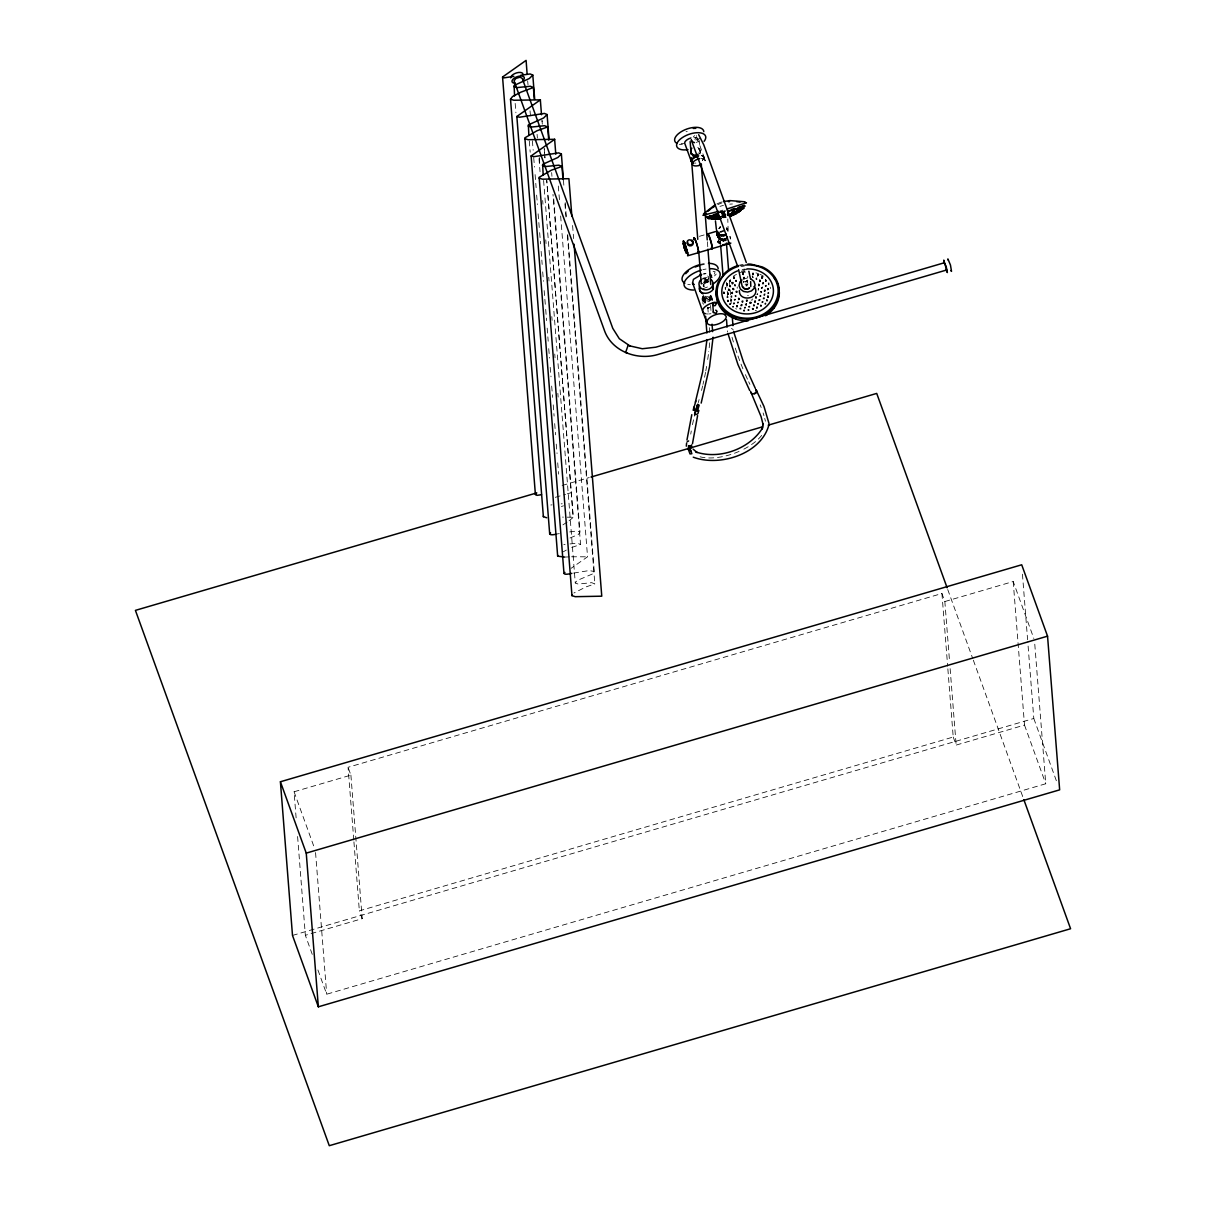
<?xml version="1.0" encoding="UTF-8"?>
<svg xmlns="http://www.w3.org/2000/svg" width="1206" height="1206" viewBox="0 0 1206 1206"><rect width="100%" height="100%" fill="white"/><g stroke="black" fill="none" stroke-linecap="round" stroke-linejoin="round"><path stroke-width="0.75" stroke-dasharray="5 3.75" d="M761.303 287.465C764.287 286.38 759.795 289.44 762.539 287.978M765.132 285.732C767.936 284.676 763.715 287.676 766.292 286.259M762.509 286.968L761.423 288.43M766.262 285.249L765.252 286.696M764.046 290.314L765.026 289.546L765.297 291.098L764.167 291.279L765.252 289.817L765.297 291.098M739.489 299.54C738.208 294.37 738.268 302.992 739.474 298.168M733.384 306.46C732.374 308.676 733.7 304.862 732.796 307.033M734.499 302.842C733.007 306.761 734.786 299.993 733.399 304.048M729.675 303.309L730.595 303.957L729.615 304.485M759.705 295.711C762.569 294.611 758.348 298.621 760.956 295.244M763.76 294.264C766.895 293.405 762.207 296.359 765.011 294.792M767.694 292.802C770.408 291.792 766.443 295.621 768.825 292.319M730.504 299.977C733.414 299.374 729.102 302.51 731.74 299.766M732.027 296.028C729.645 294.792 733.444 298.681 730.791 296.254M728.047 296.586C726.615 300.279 728.303 293.857 727.007 297.746M749.665 302.585C753.268 301.817 747.75 305.239 751.067 302.54M700.083 153.268L699.344 140.605M735.012 296.54C737.032 298.003 733.836 292.983 736.188 296.586M759.825 296.691L761.001 296.54M738.569 302.902C735.253 302.616 740.514 301.606 737.273 302.178M745.142 303.987C748.549 303.234 743.228 306.565 746.574 303.806M735.434 300.068C732.253 300.294 737.107 297.596 734.228 300.309M757.413 276.023L758.061 274.259L757.7 276.31M725.56 287.812L725.303 289.304L725.168 287.375M752.318 298.832L752.182 300.083L751.157 300.083M754.428 302.299C756.448 298.048 753.328 304.982 755.71 301.214M705.103 160.383C705.088 163.096 704.922 154.474 701.319 155.68M560.654 215.98L587.548 556.81L571.056 568.343M762.478 283.983C764.122 285.279 761.664 280.501 763.534 283.832L763.488 282.551M760.564 292.711C762.509 293.721 759.554 289.35 761.77 292.545M759.418 285.747C758.242 280.561 758.318 289.395 759.433 284.315M767.287 288.958C770.016 288.641 765.976 290.405 768.463 289.726M770.287 287.224L770.378 288.611M703.957 286.274L703.52 285.008M764.167 291.279L765.282 290.827M767.408 289.922L768.418 288.46L768.448 289.47M703.942 281.872A3.452 1.643 -19.9 0 0 705.812 279.551L705.872 279.445M763.895 295.244L764.981 293.782M767.815 293.767L768.855 293.329M704.274 286.5L703.701 284.918M728.469 294.309C727.52 289.229 727.339 297.4 728.484 292.937M767.378 297.52C768.358 292.621 768.328 300.867 767.302 296.133M730.64 300.957L731.771 300.761M728.439 300.324C729.434 302.344 725.741 298.892 728.454 301.319M723.344 215.241C722.077 212.708 722.696 216.854 722.047 213.372M723.555 217.291C722.394 214.954 724.459 219.582 723.796 217.201L722.002 216.598L722.364 217.321M726.705 284.495C729.163 285.4 725.288 282.581 727.67 283.877M758.408 274.712L757.594 275.375M743.213 301.982C739.7 302.043 745.278 299.601 741.886 302.028M553.72 198.794L579.95 532.042L578.533 534.364L569.805 538.102M567.709 234.507L594.241 571.508L592.824 573.815L576.875 580.629L575.277 582.995L578.111 584.066L591.724 582.679L594.844 583.93L585.995 586.915L573.935 593.005M742.61 274.697C743.092 270.25 743.635 277.606 743.62 273.506M743.182 301.003L741.75 301.018M724.851 214.879L724.731 213.161L723.6 213.281L725.183 215.949M756.991 278.104C754.745 276.973 758.137 280.681 755.83 278.435M743.273 277.606C746.363 277.184 741.524 279.943 744.464 277.681M746.288 301.138C748.805 299.555 745.836 303.58 746.243 299.857M747.66 278.028L747.795 276.189M714.48 274.109L715.052 271.651L713.138 271.576M745.263 304.862L746.589 304.771M697.822 147.313L700.234 150.313L699.148 153.644M761.604 277.109C765.101 275.149 760.7 280.199 761.936 278.42M761.725 278.089L761.695 276.671M749.951 307.108C746.499 306.686 752.047 305.781 748.64 306.384M747.75 282.174L746.71 280.757L747.826 280.274M742.142 305.766C738.75 306.731 742.926 302.962 741.961 304.485M744.705 309.957C742.971 313.726 745.006 307.048 743.574 311.133M745.61 308.073C742.052 307.56 747.78 306.806 744.268 307.319M742.127 304.786L740.831 304.982M756.509 296.857L755.363 297.611M749.077 309.414C747.358 313.198 749.363 306.49 747.961 310.605M722.349 216.583L722.047 217.487L722.409 216.613L723.796 217.201M756.584 298.093C754.157 299.148 756.81 297.445 756.554 297.113M762.735 276.958L761.83 277.47M720.992 231.266L724.158 230.843L720.374 231.703M729.63 281.194C730.896 276.521 730.293 283.516 729.811 281.571M731.816 282.46C735.147 281.149 731.077 285.325 732.117 283.817M731.936 283.44L731.967 282.053M734.439 285.822C736.414 287.269 733.595 282.355 735.6 285.973M729.736 286.832C731.545 283.154 728.816 289.199 730.806 286.033M733.851 289.953C733.58 284.797 732.193 292.711 733.987 288.686M732.826 289.546L732.856 288.144M729.298 290.812C728.726 285.852 728.153 293.571 729.419 289.485M728.334 290.405L728.364 289.033M723.404 217.532L724.912 217.261L724.173 215.919C721.113 217.984 727.128 215.331 723.721 215.874L722.123 216.311M763.112 302.495C760.006 302.812 764.83 299.872 761.981 302.796M732.781 292.38C731.138 296.179 733.082 289.289 731.65 293.435M753.629 273.596C751.835 271.651 754.655 276.777 752.499 273.415M722.228 213.326C725.409 217.246 720.751 216.04 723.148 214.502M752.092 276.129L753.011 277.41M765.433 280.892C767.936 280.365 763.88 282.068 765.9 279.31M760.428 280.425C758.574 278.556 761.483 283.576 759.252 280.289M737.092 292.681L736.037 292.199L737.213 292.138M736.58 280.41C735.102 284.088 736.972 277.124 735.554 281.405M745.956 284.918L747.207 284.51L746.137 285.189M758.77 304.274C755.438 304.033 760.745 301.922 757.564 304.5M763.081 301.575L761.845 301.832M761.74 291.55L760.428 291.731M702.51 279.189L703.43 278.465A3.558 1.703 -19.9 0 1 705.781 279.973L705.435 280.516A3.558 1.703 -19.9 0 1 703.701 281.752M758.378 288.385L758.137 289.425M763.504 282.837L762.358 283.018M719.243 243.687L719.198 241.818L717.284 242.27L718.037 241.396L720.148 243.295L719.243 243.687L717.992 240.989L720.329 244.321L719.243 243.687L718.324 237.718M747.223 284.842L746.197 286.078M760.353 306.294C761.544 302.51 759.961 306.852 761.333 306.354M730.565 281.601L730.655 280.41M764.303 298.907C760.88 297.822 766.579 297.927 763.051 298.123M732.901 283.847L733.007 282.641M735.585 285.008L734.303 284.737M764.272 297.927L763.172 299.088M768.403 296.344L767.257 296.54M759.931 299.661C758.242 303.52 760.413 296.405 758.785 300.807M737.198 288.294L737.243 286.938M737.213 291.46L735.916 291.143L737.198 291.159M720.736 212.497L724.052 211.97L724.489 214.321M725.183 214.382C720.751 219.16 726.751 212.196 724.625 215.889M754.519 304.922C752.122 303.264 755.891 307.59 753.253 305.058M757.489 307.048C756.192 311.058 756.825 304.244 757.036 307.47M758.74 303.354L757.428 303.52M737.62 306.806L736.655 307.017L736.353 305.555L737.409 305.344L737.62 306.806L737.59 305.57M733.414 278.119C735.012 274.094 733.625 281.872 733.519 276.762M734.258 278.692L734.439 277.38M752.619 274.41L752.74 273.023M723.314 213.703C726.238 213.959 720.766 213.281 723.917 211.985M749.906 306.294L748.775 307.349M757.82 294.038L756.72 294.43M759.388 281.284L759.524 279.898M753.358 308.54C751.052 306.867 754.7 311.284 752.107 308.63M725.364 214.216L722.228 216.191L722.605 217.306M725.032 215.784C722.861 217.608 727.715 217.366 724.957 217.562M738.554 302.193L737.409 303.158M737.605 305.842L736.353 305.827M743.409 278.435L744.494 278.661M755.258 310.545L756.418 310.666M746.861 281.586L747.494 280.094M723.555 293.39L724.474 292.289L723.645 291.656M724.309 293.555L724.474 292.289M741.042 309.158C737.816 308.027 743.047 307.47 739.911 309.173M741.027 308.178L739.775 308.193M735.419 299.359L734.092 299.329M751.097 303.505L749.8 303.58M768.885 284.872L768.931 282.837M769.006 283.877L768.418 284.706M745.579 307.274L744.388 308.299M723.253 216.959L724.007 215.995M725.273 214.08L724.791 215.738M702.359 160.534L704.063 157.097M739.474 298.545L738.087 298.485M723.359 216.824L724.489 216.613M724.912 217.261C723.856 216.16 724.806 214.774 723.645 216.99L722.801 214.668M703.791 295.47L702.329 297.565A4.96 4.327 -4.5 0 0 705.118 302.631M758.438 275.707L757.308 274.621M724.113 215.135L722.876 215.361M746.122 285.43L747.253 285.822M758.333 285.747L759.388 284.782M767.423 297.143L768.418 297.339L768.388 296.073L768.418 297.083M725.032 215.527L723.826 215.859L724.595 217.125M720.736 212.678L725.469 210.341M761.815 277.697L762.765 277.953M758.197 290.375L758.574 288.943M767.348 300.173L766.323 299.872L767.498 299.857M562.916 524.866L567.529 521.836M569.066 520.826L573.257 517.344L546.74 180.342L573.182 517.268L562.569 517.103M702.299 283.681L704.741 282.114L707.741 282.098M767.393 301.138L766.353 300.128M708.842 281.33L704.425 283.787L708.721 281.254M765.946 303.641L764.951 303.595L765.765 302.902M727.459 294.113L728.439 293.344M563.262 551.805L566.307 550.072M757.519 308.027L756.403 308.178M696.359 142.474L698.003 141.615M724.655 213.387L723.525 213.507M732.087 283.078L733.037 283.606M733.821 289.003L732.69 288.46M716.892 203.935L721.595 201.884M717.856 204.613L721.987 202.849M728.213 289.334L729.268 289.862M571.704 547.449L580.553 544.464L552.996 194.362M717.706 233.346L722.545 231.462M725.484 217.125L723.51 217.653L727.022 216.974M732.012 282.867L732.871 282.897M732.977 289.169L734.017 289.576M561.408 506.49L563.488 505.827M725.68 216.839L724.188 217.306M719.997 243.959L720.932 243.687M718.128 212.512L727.896 209.648M719.077 212.211L726.298 211.201M718.821 212.844L723.057 211.593M699.344 236.346L704.515 234.823M747.584 295.47L748.368 295.47M562.117 485.475L589.237 477.546M555.273 497.339L565.569 494.324M567.287 493.827L570.724 492.817M353.795 840.009L348.067 767.302L941.931 593.503L944.841 601.538L949.544 661.19M296.118 817.864L294.068 791.769L350.901 775.126L348.067 767.302M944.841 601.538L1013.206 581.533L1033.843 638.502M312.264 954.368L305.359 935.298L362.192 918.67L359.358 910.847L953.222 737.032L947.795 668.064M292.5 935.434L1033.798 718.475L1027.753 641.637M953.222 737.032L956.147 745.082L1024.512 725.077L1013.206 581.533M317.917 969.956L326.705 994.211L1045.753 783.764L1034.612 642.089M720.917 212.588L725.906 211.14M721.248 212.497L723.736 211.789M721.399 213.387L724.7 212.437M719.937 206.362L723.419 205.382M720.178 210.914L722.937 210.13M723.268 217.728L724.565 217.442L724.218 216.01M742.821 279.219L746.816 278.149M759.629 280.938L760.458 281.435M725.258 216.055L725.59 216.598M738.193 265.501L741.328 264.747A31.793 27.693 -4.5 0 1 744.554 264.265M752.846 274.064L753.66 274.591M686.078 131.725L687.239 131.469M739.926 272.496L744.449 271.546A26.622 23.185 -4.5 0 1 749.062 271.305M719.892 231.688L722.741 231.115M555.83 534.168L559.298 533.61M569.684 531.936L577.282 530.926L579.95 532.042M573.589 573.076L589.176 570.559L594.241 571.508M741.298 266.511L744.373 266.029M733.278 277.124L734.198 277.757M733.625 277.787L734.469 278.36M707.018 301.078L707.816 300.957M569.986 543.921L577.433 543.213L580.553 544.464M746.71 280.757L747.614 281.269M745.097 284.209L748.082 283.892M550.795 504.997L552.047 504.877M563.82 544.599L565.086 544.464M743.921 269.903L746.981 269.616M561.167 503.837L562.192 503.761M704.078 280.953L706.701 280.787M729.781 204.146L732.434 203.98M564.514 557.082L569.805 556.855M571.569 556.78L587.548 556.81M723.434 292.425L724.505 293.269M758.212 284.782L759.463 285.325M721.61 216.07L723.193 217.261M708.54 307.771L707.229 308.088A3.226 2.819 -4.5 0 0 709.791 307.334M731.514 292.47L732.811 293.36M735.705 308.51L736.474 309.098M707.259 307.922L707.711 307.967A3.09 2.683 -4.5 0 0 708.827 307.741M767.348 300.49L766.488 301.108M765.946 303.987L765.071 304.575L764.951 303.595M727.278 300.505L728.032 300.912M727.324 293.133L728.514 293.932M728.56 289.922L729.449 290.465M743.65 274.501L742.474 273.717M726.525 283.892L727.7 284.857M701.606 155.664L702.947 156.026L701.606 155.664A6.648 3.166 -19.9 0 1 702.616 160.157M726.962 228.431L726.615 228.311A4.884 4.251 -4.5 0 1 727.369 230.648M765.297 279.913L765.931 281.375M722.952 216.507L722.213 216.1M729.66 304.108L730.625 304.651L730.595 303.656M729.69 280.621L730.685 281.36M718.037 241.396L719.138 241.924M742.007 305.51L740.966 305.947M731.379 328.454L732.675 329.178A3.03 2.653 -14.8 0 1 733.233 330.067L733.263 330.188M724.113 216.537L723.992 215.768L724.821 216.311M705.284 278.661L706.942 279.611M721.685 215.964L722.59 216.507M755.74 302.178L754.278 301.259M699.209 153.373L699.993 154.021A4.809 4.191 -4.5 0 0 698.741 152.77M720.027 243.853L718.414 241.321L719.53 243.898M760.202 305.314L761.483 306.007L761.453 305.088M758.363 289.365L758.559 288.641L758.589 289.636M698.38 148.564L700.128 150.644M722.62 214.924L722.093 213.929M758.649 299.827L759.961 300.596L759.916 299.389M747.826 309.641L749.092 310.53M743.454 310.153L744.705 311.088M733.263 303.068L734.529 303.837M737.62 306.58L736.489 306.791M726.886 296.766L728.062 297.581M734.876 295.56L736.157 295.289M732.057 297.023L730.926 297.234M739.504 299.178L738.223 299.465M735.434 280.425L736.61 281.39M724.173 214.743L723.6 213.281M1033.798 718.475L1056.501 781.141M1024.512 725.077L1045.753 783.764M947.735 589.523L972.684 658.416M973.332 660.195L1023.231 797.995M696.902 137.348L703.927 156.735M294.068 791.769L314.148 847.215M722.017 214.457L722.258 215.211M746.152 300.173L747.554 299.932L747.614 301.033M723.314 216.13L723.751 217.562M723.299 215.105L723.751 216.598M723.977 213.085L724.444 214.638M723.585 212.377L724.022 213.914M723.69 215.392L724.293 217.593M723.6 215.904L723.178 214.306M722.861 214.216L723.208 215.768M724.459 213.025L724.67 213.809M730.504 238.426L729.962 236.316L730.64 241.396M724.731 213.161L725.123 214.758M723.163 212.407L723.344 213.176M729.6 285.747L730.836 286.998M743.695 281.918L743.197 281.164L743.273 282.204M757.006 279.279L755.951 279.4M735.931 291.445L736.037 292.199M718.429 240.853L718.655 242.587M738.343 298.802L738.479 299.766M759.343 280.727L759.463 281.676M752.574 273.852L752.695 274.802M733.384 277.561L733.504 278.526M765.448 280.305L765.569 281.254M727.384 330.851L727.504 331.876M742.549 273.28L742.685 274.305L742.926 273.023M731.71 292.741L731.816 293.691M749.891 301.997L750.011 303.007M719.922 240.823L720.329 244.321M755.469 296.631L755.589 297.641M765.493 279.506L765.599 280.516M723.54 212.09L723.645 213.085M726.796 284.254L726.901 285.204M727.625 293.48L727.731 294.43M727.58 300.822L727.67 301.786M768.508 282.958L768.614 283.983M754.85 300.611L754.956 301.636M759.72 280.953L759.81 281.887M752.936 274.094L753.026 275.028M747.223 281.315L747.313 282.249M743.755 278.149L743.846 279.083M742.233 301.606L742.323 302.555M757.624 274.29L757.715 275.33M733.761 277.817L733.851 278.752M767.679 288.204L767.77 289.244M758.619 283.983L758.725 285.008M754.534 305.902L753.373 306.023M767.649 295.832L767.74 296.872M723.826 292.666L723.917 293.601M762.071 276.415L762.162 277.455M732.449 283.048L732.524 283.998M730.112 280.802L730.188 281.737M1022.447 574.162L1027.602 639.753M950.132 668.652L956.147 745.082M941.931 593.503L947.66 666.194M757.308 293.586L757.383 294.52M732.163 292.922L732.238 293.872M729.449 281.088L731.349 305.224M726.555 282.34L728.032 301.063M720.072 238.019L720.51 243.597M712.068 298.455L712.249 300.716M707.379 241.773L707.816 247.351M711.63 298.003L711.736 299.314A4.522 3.935 -4.5 0 0 705.163 296.42A4.522 3.935 -4.5 0 0 704.214 302.872M710.967 297.776L710.831 295.983A3.889 3.377 -4.5 0 1 706.776 299.842A3.889 3.377 -4.5 0 1 703.188 295.772M710.56 305.48L711.148 312.957M707.771 307.138L708.359 314.6M709.384 327.64L709.821 333.233M703.173 284.45L703.354 286.742M703.128 296.947L703.264 298.741M702.661 299.133L702.766 300.46M702.148 298.802L702.359 301.44M572.594 225.492L573.619 238.592M563.443 180.207L564.031 187.699M565.207 202.683L566.383 217.653M564.936 203.874L565.961 216.974M567.438 235.698L594.844 583.93M558.303 186.026L559.554 201.085M551.655 172.579L551.956 176.317M544.961 157.88L544.223 148.519L544.901 157.805M543.605 180.463L575.277 582.995M539.278 157.458L539.73 163.066M542.67 200.513L542.971 204.266M545.76 239.828L546.062 243.582M548.715 277.274L549.001 281.028M551.805 316.59L552.107 320.344M554.76 354.036L555.046 357.775M557.85 393.352L558.137 397.106M537.092 134.303L537.379 138.057M539.007 158.649L540.032 171.749M527.655 80.892L528.017 84.722M530.022 110.846L530.534 116.545M532.374 140.801L533.173 150.237M533.7 157.654L534.499 167.091M535.102 174.584L536.127 187.684M536.64 195.101L537.454 204.538M538.117 213.824L539.519 230.753M539.67 232.622L540.544 243.853M541.132 251.345L542.172 264.446M542.685 271.863L543.499 281.3M544.162 290.586L545.549 307.515M545.7 309.384L546.589 320.615M547.177 328.107L548.202 341.208M548.73 348.624L549.529 358.061M550.207 367.348L551.006 376.785M551.67 386.071L552.634 397.377M553.222 404.869L554.097 416.1M554.685 423.592L555.574 434.823M556.237 444.11L557.051 453.546M557.715 462.833L558.664 474.139M529.313 141.012L530.203 152.242M515.173 103.414L515.912 112.776M350.901 775.126L362.192 918.67M353.931 841.878L359.358 910.847M315.55 852.552L326.705 994.211M297.596 836.512L305.359 935.298M728.786 288.897L728.861 289.937M746.137 304.394L746.197 305.344M727.233 284.375L727.293 285.309M728.077 293.555L728.138 294.505M759.011 285.098L759.071 286.048M738.811 298.952L738.871 299.887M733.957 276.702L734.032 277.727M759.961 279.777L760.036 280.832M753.177 272.918L753.253 273.958M752.544 276.023L752.604 277.063M743.996 276.973L744.072 278.013M755.921 296.51L755.996 297.535M752.258 309.625L753.388 309.52L753.343 308.299M750.72 301.892L750.78 302.932M758.061 274.259L758.122 275.3M733.082 306.158L733.127 307.183M768.101 295.817L768.147 296.842M759.117 283.968L759.162 285.008M744.208 278.058L744.253 279.008M743.378 273.129L743.424 274.154M746.393 303.475L746.439 304.485M710.907 295.425L710.033 299.239L708.239 300.354L704.214 299.374L702.992 295.983M766.262 280.244L766.307 281.194M762.509 276.476L762.554 277.501M729.223 289.078L729.253 290.103M732.585 291.958L732.645 293.736M755.619 300.822L755.649 301.847M743.544 273.943L743.574 274.893M734.333 276.958L734.364 277.968M744.373 277.244L744.419 278.269M727.595 284.149L727.625 285.113M728.394 300.701L728.424 301.666M752.996 276.717L753.026 277.712M725.545 288.098L725.575 289.063M751.037 302.178L751.052 303.173M746.484 304.138L746.514 305.103M728.168 231.235L727.791 218.979M704.907 302.902A3.241 2.819 -4.5 0 1 705.676 298.53A3.241 2.819 -4.5 0 1 710.379 300.053A3.889 3.377 -4.5 0 0 709.716 295.696M690.752 434.115A616.04 294.053 -19.9 0 1 691.264 430.979M692.47 424.693A616.04 294.053 -19.9 0 1 694.686 415.15M709.671 342.79A992.674 473.852 -19.9 0 1 708.751 351.579M708.389 354.534A992.674 473.852 -19.9 0 1 707.545 360.458M706.595 366.398A992.674 473.852 -19.9 0 1 705.796 370.875M705.525 372.368A992.674 473.852 -19.9 0 1 702.992 384.397M702.631 385.905A992.674 473.852 -19.9 0 1 701.53 390.442M699.118 399.578A992.674 473.852 -19.9 0 1 698.259 402.623M763.096 412.934A477.621 227.979 -19.9 0 1 763.941 415.663M764.725 418.422A477.621 227.979 -19.9 0 1 765.418 421.211M760.127 404.869A477.621 227.979 -19.9 0 1 761.182 407.522M761.695 435.381A40.28 19.236 -19.9 0 1 749.589 445.858M748.202 446.717A40.28 19.236 -19.9 0 1 740.665 450.697M739.082 451.406A40.28 19.236 -19.9 0 1 698.123 456.185M749.936 384.337A1191.965 568.976 -19.9 0 1 748.685 381.759M747.479 379.181A1191.965 568.976 -19.9 0 1 743.996 371.388M742.896 368.765A1191.965 568.976 -19.9 0 1 737.333 354.172M736.866 352.83A1191.965 568.976 -19.9 0 1 734.228 344.735M733.399 342.007A1191.965 568.976 -19.9 0 1 731.831 336.534M710.937 313.681A10.357 4.945 -19.9 0 1 708.676 313.967M707.832 313.982A10.357 4.945 -19.9 0 1 705.314 313.65M703.008 278.857A3.452 1.643 -19.9 0 1 705.812 279.551M704.394 279.325A4.93 2.352 -19.9 0 1 707.756 280.908A4.93 2.352 -19.9 0 1 703.957 284.239M716.198 274.064A19.04 9.09 -19.9 0 1 714.495 275.918M708.465 280.199A19.04 9.09 -19.9 0 1 705.51 281.646M690.314 284.706A19.04 9.09 -19.9 0 1 687.797 284.375M699.344 264.702A19.04 9.09 -19.9 0 1 707.093 263.33M707.47 286.968A18.964 9.045 -19.9 0 1 702.812 288.656M702.917 269.677A18.964 9.045 -19.9 0 1 706.068 269.044M707.681 275.993A6.95 3.317 -19.9 0 1 705.616 281.345M709.656 301.183A2.698 2.352 -4.5 0 0 709.897 299.585L707.997 299.917L709.761 299.194A2.698 2.352 -4.5 0 0 706.686 297.852L707.5 299.194L706.234 297.988A2.698 2.352 -4.5 0 0 704.636 300.686L706.173 300.249L704.771 301.078A2.698 2.352 -4.5 0 0 705.284 301.756M705.359 302.42A3.211 2.804 -4.5 0 1 705.842 297.656A3.211 2.804 -4.5 0 1 710.485 300.113M702.887 278.345A7.01 6.105 -4.5 0 1 707.123 277.727M704.078 282.671A7.01 6.105 -4.5 0 1 708.148 282.475M710.168 295.591A4.522 3.935 -4.5 0 1 710.997 300.55M705.329 302.224A4.522 3.935 -4.5 0 1 704.093 295.726M709.746 300.701A3.889 3.377 -4.5 0 1 708.284 301.47M705.555 301.394A3.889 3.377 -4.5 0 1 705.239 295.334M705.178 303.158A3.98 3.467 -4.5 0 1 703.324 300.776L704.183 297.957A4.01 3.497 -4.5 0 1 711.223 299.51M708.751 278.857A17.155 8.186 -19.9 0 1 704.907 280.817M699.435 265.516A17.155 8.186 -19.9 0 1 707.59 264.25M701.952 155.604A6.754 3.226 -19.9 0 1 702.329 160.398M696.375 137.032A6.754 3.226 -19.9 0 1 694.671 139.248M696.269 135.585A6.754 3.226 -19.9 0 1 696.48 136.263M698.47 148.685A4.884 4.251 -4.5 0 1 700.219 153.509M698.153 138.388A13.492 6.437 -19.9 0 1 695.666 140.032M683.727 143.529A13.492 6.437 -19.9 0 1 681.104 143.378M694.55 135.524A5.94 2.834 -19.9 0 1 693.405 136.821M699.962 138.238A15.361 7.326 -19.9 0 1 697.023 140.303M682.37 144.584A15.361 7.326 -19.9 0 1 679.249 144.268M693.963 137.469A6.799 3.241 -19.9 0 1 697.324 140.695M743.605 282.249A4.522 3.935 -4.5 0 1 746.921 281.269M745.308 282.038A4.146 3.603 -4.5 0 1 747.509 281.948M700.972 158.468A6.708 3.211 -19.9 0 1 704.033 162.689M695.907 163.051A6.648 3.166 -19.9 0 1 694.535 163.112M719.243 227.708A4.884 4.251 -4.5 0 1 720.389 227.014M718.927 228.673A4.884 4.251 -4.5 0 1 720.268 227.723M726.811 229.321A4.884 4.251 -4.5 0 1 727.399 230.904M718.776 228.643A5.095 4.432 -4.5 0 1 720.178 227.678M726.314 228.477A5.095 4.432 -4.5 0 1 727.625 230.994M721.278 231.974A3.241 2.819 -4.5 0 1 722.394 231.658M703.656 304.259A4.96 4.327 -4.5 0 1 702.585 302.661M702.525 300.234A4.96 4.327 -4.5 0 1 706.52 297.008L710.485 297.882A4.96 4.327 -4.5 0 1 712.053 299.887M710.289 295.259A4.96 4.327 -4.5 0 1 711.887 299.691M740.167 265.908A30.527 26.607 -4.5 0 1 745.474 265.064M741.298 271.169A26.261 22.884 -4.5 0 1 744.328 270.611M733.73 275.842A25.839 22.507 -4.5 0 1 736.459 274.44M742.414 272.526A25.839 22.507 -4.5 0 1 745.519 272.059M755.951 272.903A25.839 22.507 -4.5 0 1 758.544 273.747M759.795 274.244A25.839 22.507 -4.5 0 1 763.323 276.129M742.172 269.511A25.839 22.507 -4.5 0 1 745.278 269.044M719.605 227.075A7.779 6.814 -4.3 0 1 720.766 226.638M726.479 227.557A5.397 4.703 -4.5 0 1 727.806 229.261M705.887 273.641L703.611 273.943L705.887 273.641M542.308 124.173L542.022 120.434L542.248 124.097"/><path stroke-width="1.5" d="M742.519 208.578C743.152 210.341 740.846 205.623 741.63 209.377M716.786 230.316L717.811 234.266L719.681 235.562L726.042 234.808M708.902 217.668C709.535 215.527 710.485 219.778 707.937 218.346C706.806 214.608 711.058 219.552 707.937 218.346M740.891 210.13L739.414 211.231L740.695 209.331M750.78 286.44L750.645 281.616M739.971 210.824C740.077 206.98 740.514 212.181 739.73 210.146M716.937 218.361L716.635 217.623C716.078 219.718 719.364 219.402 717.736 217.562L716.937 218.361L716.967 217.593L717.419 219.04L718.535 218.949L717.51 217.547M720.329 217.472C719.545 218.934 720.434 218.18 719.846 217.321M709.912 218.045L710.168 216.462M737.74 210.749C738.841 212.558 737.258 214.065 737.228 209.934M717.374 233.255L717.781 236.527L720.917 239.512M546.695 517.766L543.378 516.696L510.515 99.194L512.505 96.57L520.856 92.184L533.399 87.495L534.288 98.741M564.514 557.082L557.669 556.162L524.866 137.846L536.941 130.776L547.69 126.962L548.73 140.077M574.071 244.215L601.764 596.186L575.262 596.684L571.961 595.628L539.157 177.312L551.232 170.242L561.981 166.428L563.021 179.528M543.378 516.696L543.439 515.897M557.669 556.162L557.73 555.348M571.961 595.628L572.021 594.814M706.972 339.579L702.616 371.961L695.365 402.141M713.063 337.213L709.535 366.79L701.168 403.106M718.429 236.497L716.982 235.034L717.751 234.612L718.324 237.718L716.907 234.22M730.61 214.608L731.092 213.658L731.047 215.482L731.349 214.382M699.374 286.259L699.842 291.098C703.294 294.957 710.485 293.36 713.213 289.334L712.806 285.385M683.335 241.939L685.008 250.2M686.32 446.175L686.606 443.099M691.671 447.893L691.475 444.908M692.47 443.763L697.596 415.618M735.178 212.542C736.323 213.206 734.635 215.527 736.233 211.954L736.323 212.512M686.968 439.994L691.792 414.698M947.765 259.787L947.901 258.913L950.464 265.064L951.519 271.365L950.901 270.566M727.881 214.593L728.017 213.779M711.992 217.623L713.379 218.557L712.233 218.392L711.661 216.236L711.434 217.683L712.656 217.804L711.525 217.593M762.192 428.944L763.036 423.803L763.157 424.829L761.092 416.658L750.645 391.513M769.066 424.256C761.77 453.878 719.876 467.114 693.254 457.18M520.811 75.239L530.143 73.958L532.796 75.073L529.328 78.526L514.088 85.445L514.585 95.922M510.515 99.194L513.831 100.249L540.394 99.842L516.846 116.485L519.5 117.223L544.434 113.424L547.087 114.54L543.62 117.992L528.364 124.911L528.876 135.389M524.806 138.66L528.122 139.715L554.685 139.308L531.122 155.951L533.791 156.69L558.725 152.876L561.378 154.006L557.911 157.458L542.655 164.363L543.167 174.855M734.846 214.246L734.967 213.311M683.32 241.366L684.616 242.677L687.887 253.984M739.233 209.663C738.087 212.226 739.278 206.12 737.997 209.633M733.429 210.613L734.168 210.387M719.937 238.2L721.866 239.346L719.726 239.09L719.937 238.2L723.268 240.657L726.057 240.296M697.385 406.437L696.48 409.648L693.164 410.281L695.892 400.935M716.168 218.708L714.796 217.969L715.233 218.799L715.972 218.03M727.112 238.019L727.459 236.949M729.932 215.422L728.937 214.924M734.982 212.573L734.635 213.522L734.635 212.753M687.978 254.783L687.586 255.793L698.5 252.672M736.278 212.769L735.042 213.583L735.027 211.668M732.63 213.402C735.132 211.924 731.921 216.477 734.439 214.08M693.556 408.246L694.068 407.055L693.676 409.256L695.515 411.05L694.596 414.261L696.45 414.457L697.927 413.643L698.832 410.432L697.354 411.246L699.179 405.126L697.339 404.93L695.515 411.05L693.676 409.256M541.539 494.701L536.971 495.349L535.404 494.52L502.555 77.018L526.102 60.375L527.067 73.4M535.404 494.52L536.323 493.45M555.83 534.168C554.805 534.71 547.645 535.735 550.614 532.916M571.855 573.347C570.905 573.574 561.89 575.805 564.905 572.383M718.354 218.693L720.027 218.588L718.022 218.723M762.72 427.768C749.71 448.964 719.485 459.923 695.907 451.979L697.083 452.536L693.164 449.16M691.882 148.127C688.053 152.544 693.887 157.262 698.168 154.217M687.767 241.969L687.224 243.552C687.948 247.17 693.661 246.461 693.209 242.738L691.37 240.853M732.509 213.296C735.163 211.517 730.127 215.949 732.524 214.065M730.308 214.879L731.032 213.839M727.444 215.03L728.213 213.959M719.726 239.09L723.268 240.657L725.967 238.682L724.007 239.617M723.268 240.657L724.113 239.557L721.655 239.225M727.474 214.774L728.123 213.055M713.756 217.547L714.027 216.643L714.977 217.532M727.821 213.583L728.62 213.01L727.851 214.412M706.942 216.974C704.063 218.949 713.786 213.447 712.565 217.879M728.454 212.301L728.303 212.558M713.5 216.779L714.796 216.794M743.559 206.739C740.529 207.869 745.293 209.769 743.318 206.799M739.188 210.462L739.625 209.151L739.836 209.919M741.856 280.139L739.941 281.993L739.022 285.641L740.363 289.048L743.529 291.445L747.599 292.063L751.413 290.932L754.278 288.264L755.107 284.706L753.931 281.39L750.946 278.918M742.941 208.849L743.891 207.975M692.229 159.162L693.465 158.046M732.298 212.618L733.112 211.201L733.444 212.753M703.52 213.839L715.324 204.613M692.515 283.154L693.842 284.45L692.515 283.154L693.435 279.34L701.681 274.41L699.766 275.058M733.941 213.583L732.962 213.145M707.756 211.427L710.862 208.834M740.559 210.824C743.122 206.543 739.022 213.206 741.132 208.502M688.581 449.944L690.058 448.722L688.912 445.587M739.866 209.422L740.499 209.934M732.389 215.226L731.213 215.799L731.997 215.271M740.077 209.362L740.454 209.98M726.947 237.884C723.615 241.818 716.922 238.11 717.088 233.436L717.721 232.034A4.884 4.251 -4.5 0 0 721.444 235.607M754.474 393.94L755.966 392.779A3.03 2.653 -27.7 0 0 755.785 389.463A3.03 2.653 -27.9 0 1 755.966 392.779L752.604 394.106L750.765 392.553M715.188 218.316C712.354 217.909 716.771 219.341 714.706 216.899M738.6 210.447C735.886 211.683 740.363 213.748 738.72 210.357M737.348 211.804L736.61 212.135L737.605 211.472M712.203 207.929L714.887 206.136M735.57 213.99L736.188 213.462M738.102 212.527L739.097 211.864M694.445 157.443L695.41 156.931M730.866 243.099L722.484 244.863M717.495 216.552L717.962 215.588L718.716 216.537M687.134 441.833L688.641 440.929M717.645 218.572L716.47 218.633L717.359 217.909M749.589 287.706L747.75 288.792A4.146 3.603 -4.5 0 1 742.625 286.561M716.093 216.371L717.057 216.613L715.595 215.196L716.877 215.814M732.102 214.653L731.107 214.216M736.097 212.889L735.042 213.583M729.555 216.236L730.474 215.964L729.494 215.573M736.595 213.432L735.313 213.975M733.55 214.05L732.464 215.392L732.042 214.005L733.474 214.954L733.851 214.02L732.585 213.794L732.494 215.392M717.962 217.186L718.897 217.321L717.48 215.633M729.374 215.98L731.56 215.165L729.555 215.738M717.163 217.17L716.093 217.08L716.56 218.572M734.062 211.186C732.283 212.588 736.037 211.14 733.58 210.01L733.158 210.899M733.73 214.774L732.72 215.211L734.032 214.743M720.645 217.698C718.309 218.06 721.339 217.336 720.449 218.603M735.449 213.161L735.72 212.286M704.003 214.804L702.962 215.331L718.806 211.291M707.138 216.507L706.264 216.974L707.289 216.779M743.65 206.226L744.554 205.864L743.484 205.97M739.278 207.131L744.419 205.352M699.013 165.493L700.158 165.101A6.708 3.211 -19.9 0 0 701.455 164.529M742.745 206.015L744.132 205.533M739.459 211.261L738.886 208.367M696.239 156.524L697.475 156.102A6.754 3.226 -19.9 0 0 691.475 161.86L685.083 144.238A6.799 3.241 -19.9 0 1 690.917 137.966M738.193 265.501L735.102 266.556A31.567 27.497 -4.5 0 0 724.806 273.053L718.324 281.872A31.567 27.497 -4.5 0 0 727.881 313.424M697.37 159.373L698.5 158.981M696.435 156.494L697.49 156.147M739.188 207.703L741.841 206.844M742.248 208.668L742.203 207.281M738.057 207.522L740.695 206.693M727.761 212.316L728.243 211.593M731.952 209.904L735.841 208.728M731.409 209.543L734.906 208.487M727.354 208.864L746.454 202.744L745.067 202.894M727.731 211.156L730.55 210.326M727.866 211.517L745.067 206.06L743.665 206.301M707.771 233.874L716.334 231.341M698.244 252.687L712.037 248.647M711.857 248.707L729.389 243.552M626.849 352.74L625.582 352.544L628.055 345.489L642.301 348.745L655.868 347.192L944.298 262.772L946.092 266.3L946.891 269.918L658.175 354.413C637.914 360.7 612.316 351.835 604.628 331.017L514.027 80.832L515.942 78.39L520.057 77.184L522.258 78.42L612.784 328.364L619.311 338.705L630.075 346.016M536.806 492.892L135.419 610.372L329.283 1145.7L1070.581 928.741L1023.879 799.759M591.046 477.018L762.81 426.743M768.237 425.16L876.717 393.412L947.102 587.744M280.41 781.759L1021.708 564.785L1047.547 636.165L1059.652 789.855L318.354 1006.814L292.5 935.434L280.41 781.759L306.249 853.124L318.354 1006.814M306.249 853.124L1047.547 636.165M715.354 214.668L717.962 213.944M717.962 214.367L711.63 216.085M713.198 214.743L716.47 213.839M709.234 216.296L711.962 215.588M709.625 217.683L708.269 217.065L709.203 218.588M730.926 214.367L731.364 215.768M698.47 158.875L699.646 158.589M698.998 165.463L697.837 165.75A6.708 3.211 -19.9 0 1 692.35 164.091A6.708 3.211 -19.9 0 1 697.339 159.328M707.575 217.125L708.766 217.804M710.123 216.507L709.128 217.11M719.816 218.105L719.53 217.381L720.66 218.693M706.641 216.417L705.706 216.507M728.138 214.291L727.836 214.804M720.706 217.969L719.726 217.381L720.736 218.708L719.892 218.814M723.359 201.598L729.977 200.588L745.067 201.794M513.877 76.355L504.123 77.847L502.555 77.018M705.404 213.628L706.445 213.477M718.55 218.964L717.012 219.07M727.685 212.738L728.484 213.583M715.369 217.608C717.148 219.658 712.927 219.733 713.575 217.608M714.103 217.562L714.585 219.04L715.746 219.07M714.887 217.653L715.264 219.115L714.058 219.1M722.967 240.115L725.062 239.979M728.379 201.688L729.585 201.613M712.867 218.934C708.736 216.809 714.902 218.015 711.706 218.844M711.51 275.692L710.213 274.41L711.811 277.501M711.887 217.487C713.334 221.738 709.158 216.01 711.012 218.09M711.043 218.859L712.264 218.995M726.434 243.16L727.369 243.19M708.691 218.271L709.912 218.527M709.957 217.819L710.53 218M736.625 201.643L740.062 202.05M710.53 217.321L711.148 218.889M729.117 214.819L730.263 215.211M694.52 142.625L692.214 141.705L691.219 139.76L737.273 265.214M715.64 310.168L716.575 310.635M513.846 86.561L516.681 87.631L530.278 86.244L533.399 87.495M528.138 126.027L530.972 127.097L544.569 125.71L547.69 126.962M542.429 165.493L545.263 166.564L558.86 165.177L561.981 166.428M717.238 215.784L717.615 216.673M539.097 178.111L542.414 179.181L568.915 178.684L571.855 216.13M712.761 304.515A1.96 1.719 -4.5 0 0 715.203 305.6L716.47 303.445L714.042 302.389A1.96 1.719 -4.5 0 0 712.761 304.515L713.394 312.429L715.821 313.439L717.103 311.389M731.484 214.05L732.132 215.392M698.681 134.725L703.761 144.81L746.318 262.561M754.036 286.5L755.499 288.762C758.664 299.676 738.886 301.801 739.368 290.601M686.199 253.366A7.673 0.874 73.7 0 1 684.752 249.129L683.455 244.336L683.983 245.511M756.358 390.337L764.001 406.497L768.931 423.231M755.288 388.332L743.605 362.463L733.745 331.982M749.71 390.548L737.951 364.544L727.896 333.369M687.284 251.979L687.691 252.823L685.626 245.994L687.541 254.029M945.836 269.511L947.388 272.571L943.785 260.119L944.042 263.285M702.887 311.992L707.138 323.118M685.159 244.667L684.028 241.471L684.707 243.476L684.616 242.677M684.405 248.165L684.752 249.129L683.199 242.858L683.621 244.863M692.636 283.048L702.857 311.902M741.991 208.156L742.233 208.924M736.745 211.442L737.198 212.874M711.495 218.075L711.254 217.321L711.887 218.135M713.59 216.673L714.088 218.226M737.936 208.894L738.419 210.417M736.776 212.135L736.293 210.658L736.926 211.201M719.289 216.236L719.741 217.713M711.51 217.261L711.902 218.799M733.263 210.326L733.73 211.864M732.328 211.442L732.57 212.211M685.732 246.687L686.335 248.722M714.027 216.643L714.389 218.18M740.801 209.708L740.574 208.955L740.861 209.663M736.625 210.13L736.851 210.899M727.821 214.382L728.107 215.346M717.962 215.588L718.324 217.14M712.007 217.306L712.218 218.075M740.167 208.94L740.378 209.708M738.615 269.601L742.203 286.47L743.876 288.46A4.522 3.935 -4.5 0 0 749.423 288.174M739.7 209.301L739.896 210.055M732.781 211.231L733.203 212.784M731.861 212.603L732.268 214.11M730.851 213.703L731.243 215.165M718.294 215.934L718.686 217.427M716.439 215.181L716.861 216.733M714.51 216.688L714.721 217.457M740.997 208.608L741.208 209.392M737.077 210.161L737.288 210.914M737.032 209.919L737.439 211.487M735.343 211.532L735.75 213.04M736.414 211.638L736.61 212.392M728.123 212.693L728.424 214.246M718.384 215.648L718.58 216.417M733.323 212.15L733.112 211.201M708.058 218.392L707.786 217.08M712.264 216.221L712.445 217.005M748.851 271.275L750.509 278.872M708.811 217.758L708.751 217.517M711.796 216.341L711.947 217.125M709.821 216.522L709.972 217.306M778.669 287.149L779.332 292.515A31.537 27.467 -4.5 0 1 778.066 300.52A31.944 27.828 -4.5 0 1 774.177 307.952M718.098 234.039L718.701 237.371M719.967 216.899L720.103 217.653M717.947 217.517L718.067 218.271M708.269 216.929L708.314 217.713M691.324 161.107L691.385 161.544A6.648 3.166 -19.9 0 1 698.696 155.815M716.394 229.472L715.444 220.909M726.525 243.959L728.575 269.948M732.374 318.218L732.962 325.635M720.66 245.451L722.997 275.149M726.509 319.711L727.082 327.127M701.244 163.85L705.043 212.09M705.329 215.799L707.229 239.919M707.952 249.205L710.741 284.465M712.037 324.158L712.625 331.62M705.585 316.243L706.897 332.977M690.149 141.569L691.083 153.298L692.832 155.393A4.749 4.131 -4.5 0 0 697.023 155.891M691.355 157.7L697.777 239.346M698.802 252.34L701.289 283.892M561.378 154.006L563.292 178.337M554.624 139.233L555.8 154.202M547.087 114.54L549.001 138.871M540.333 99.766L541.509 114.736M532.796 75.073L534.71 99.42M531.122 155.951L563.986 573.453M516.846 116.485L549.695 533.987M713.379 311.51L713.394 312.429M515.279 83.274A6.482 3.09 -19.9 0 1 512.671 79.611A6.482 3.09 -19.9 0 1 521.022 75.978A6.482 3.09 -19.9 0 1 523.615 79.641M510.681 77.862A6.482 3.09 -19.9 0 1 516.605 72.888A6.482 3.09 -19.9 0 1 523.027 74.244M697.822 404.146A992.674 473.852 -19.9 0 1 696.435 408.744A616.04 294.053 -19.9 0 0 694.686 415.15M690.948 451.225A40.28 19.236 -19.9 0 1 689.244 446.506M705.314 313.666A10.372 4.945 -19.9 0 1 705.224 306.61A10.372 4.945 -19.9 0 1 718.701 302.42M710.455 268.682A18.964 9.045 -19.9 0 1 719.756 276.641A19.04 9.09 -19.9 0 1 715.414 282.174A18.964 9.045 -19.9 0 1 713.108 283.907M693.751 290.043A18.964 9.045 -19.9 0 1 684.45 282.083A18.964 9.045 -19.9 0 1 701.364 270.084M684.842 283.259A18.964 9.045 -19.9 0 1 684.073 273.988A18.964 9.045 -19.9 0 1 699.374 264.747M708.465 263.345A18.964 9.045 -19.9 0 1 718.188 268.742M710.997 279.4A7.01 6.105 -4.5 0 1 710.862 288.053A7.01 6.105 -4.5 0 1 700.957 288.128A7.01 6.105 -4.5 0 1 701.078 279.475M703.098 293.902A7.01 6.105 -4.5 0 1 699.359 288.023M713.078 286.606A7.01 6.105 -4.5 0 1 713.319 288.807M685.717 273.717A17.155 8.186 -19.9 0 1 688.204 271.26M695.289 267.023A17.155 8.186 -19.9 0 1 699.435 265.516M693.45 162.991A6.754 3.226 -19.9 0 1 692.138 162.508A6.648 3.166 -19.9 0 0 693.164 162.916M694.4 156.328A4.884 4.251 -4.5 0 1 692.772 155.695M691.4 154.398A4.884 4.251 -4.5 0 1 690.767 152.634M693.329 128.439A13.492 6.437 -19.9 0 1 695.787 128.349M687.963 149.634A15.301 7.296 -19.9 0 1 677.229 147.358A15.301 7.296 -19.9 0 1 680.47 139.007A15.301 7.296 -19.9 0 1 690.586 133.806A15.301 7.296 -19.9 0 1 703.535 133.881A15.301 7.296 -19.9 0 1 704.108 141.358M676.868 143.378A15.301 7.296 -19.9 0 1 684.887 129.811A15.301 7.296 -19.9 0 1 703.807 131.68M707.666 234.823A7.764 0.889 73.7 0 1 710.771 240.703A7.764 0.889 73.7 0 1 711.63 248.135M693.887 238.848A7.764 0.889 73.7 0 1 696.978 244.743A7.764 0.889 73.7 0 1 697.852 252.16M694.053 239.708A7.764 0.889 73.7 0 1 695.274 239.677A7.764 0.889 73.7 0 1 698.274 249.552A7.764 0.889 73.7 0 1 697.716 251.783M707.485 234.19A7.764 0.889 73.7 0 1 710.907 241.909A7.764 0.889 73.7 0 1 711.299 247.908M726.163 234.235A4.884 4.251 -4.5 0 1 723.148 235.652M724.61 234.612A4.854 4.236 -4.5 0 1 723.268 234.989M721.897 235.049A4.854 4.236 -4.5 0 1 720.54 234.748M719.379 234.13A4.854 4.236 -4.5 0 1 717.871 232.185M726.329 234.461A5.095 4.432 -4.5 0 1 717.495 232.11M724.248 240.19A4.296 3.739 -4.5 0 1 722.575 240.386M718.686 237.039A4.296 3.739 -4.5 0 1 719.198 234.899M718.791 236.708A4.296 3.739 -4.5 0 1 719.258 235.577M718.414 237.009A4.568 3.98 -4.5 0 1 718.776 234.989M745.474 265.064A30.527 26.607 -4.5 0 1 776.001 300.807A30.527 26.607 -4.5 0 1 725.288 310.138A30.527 26.607 -4.5 0 1 738.479 266.36M733.067 316.289A31.567 27.497 -4.5 0 0 773.167 307.289A31.567 27.497 -4.5 0 0 769.73 271.531A31.899 27.783 -4.5 0 0 762.237 266.918L750.916 264.159A31.793 27.693 -4.5 0 0 747.765 264.069M746.846 268.923A25.839 22.507 -4.5 0 1 771.659 299.148A25.839 22.507 -4.5 0 1 729.57 307.877A25.839 22.507 -4.5 0 1 737.65 270.837M733.007 316.319A31.899 27.783 -4.5 0 1 727.836 313.454M774.192 307.907A31.537 27.467 -4.5 0 1 765.584 315.731M748.127 320.856A31.537 27.467 -4.5 0 1 741.961 320.495A31.793 27.693 -4.5 0 1 735.946 319.138M736.007 319.077A31.537 27.467 -4.5 0 1 716.861 288.837M773.845 277.38A31.537 27.467 -4.5 0 1 775.473 279.656M776.815 282.053A31.537 27.467 -4.5 0 1 777.885 284.556M693.103 241.667C693.706 245.888 686.515 245.722 687.209 241.622A3.03 2.337 -5.6 0 1 689.244 239.828L692.169 240.175L693.103 241.667M688.581 445.828L688.294 448.918L690.134 449.009L691.867 453.727L690.013 453.938L688.264 449.114L690.134 449.009L690.45 445.919L688.581 445.828M735.766 212.889L735.826 213.01M683.395 240.974L684.209 242.331L683.395 240.974M729.781 214.562L730.263 215.859L729.781 214.562M724.821 314.555L723.163 313.937A10.025 4.779 -19.9 0 0 716.198 314.48A10.145 4.839 -19.9 0 0 706.912 322.273A10.145 4.839 -19.9 0 0 716.967 324.399A10.145 4.839 -19.9 0 0 726.253 316.605L724.821 314.555"/></g></svg>
